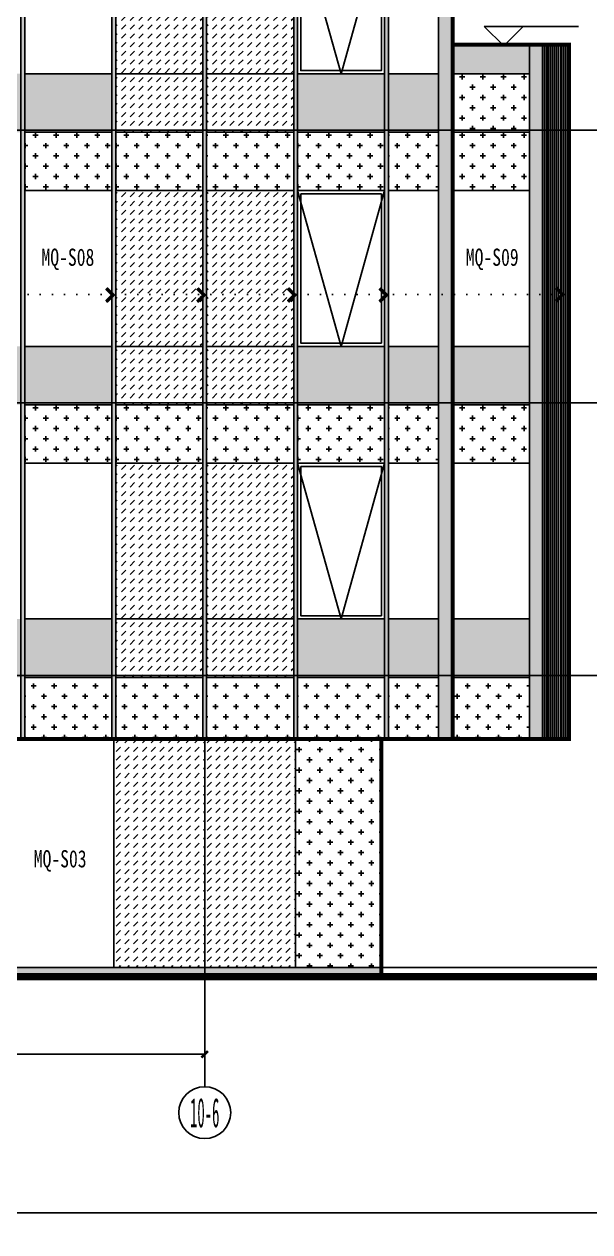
# Model space of a CAD drawing. Extents: x -863035 to 270371, y -8918 to 240488.
# Drawn here: x -342968 to -334259, y 143382 to 161991 of the extents above; entities that cross this region are included whole.
import ezdxf
from ezdxf.enums import TextEntityAlignment as Align

# ---------------------------------------------------------------- set-up
doc = ezdxf.new("R2010")
doc.units = 0
doc.header["$LTSCALE"] = 1000
doc.header["$MEASUREMENT"] = 0
doc.linetypes.add('109-34 轴网$0$L1$0$$AUDIT_BAD_LTYPE1', pattern=[0])
doc.linetypes.add('DOT2', pattern=[0.125, 0, -0.125])
for name, color, linetype in [('01-标注_标高', 200, 'Continuous'), ('01-标注_符号', 200, 'Continuous'), ('01-标注_轴线坐标', 132, 'Continuous'), ('02-TEXT_轴号', 7, 'Continuous'), ('05-填充_156', 156, 'Continuous'), ('05-填充_18', 18, 'Continuous'), ('05-填充_天正', 26, 'Continuous'), ('A-C_窗', 140, 'Continuous'), ('AXIS_TEXT', 7, 'Continuous'), ('D_铝板', 181, 'Continuous'), ('E-立面', 255, 'Continuous'), ('E-立面轮廓', 241, 'Continuous')]:
    doc.layers.add(name, color=color, linetype=linetype)
doc.layers.add('04-不打印_辅助线', color=165, linetype='Continuous', plot=False)
doc.styles.add('_TCH_AXIS', font='STXIHEI.TTF')
doc.styles.add('_TCH_DIM_T3', font='ROS1', dxfattribs={"width": 0.75, "bigfont": 'JD'})
doc.styles.add('_TCH_LABEL', font='', dxfattribs={"width": 0.75})
doc.styles.add('COMPLEX', font='COMPLEX')
doc.styles.add('logo-3', font='', dxfattribs={"width": 0.8})
doc.styles.get('_TCH_LABEL').set_extended_font_data('SimSun')
doc.styles.get('logo-3').set_extended_font_data('SimSun')
doc.dimstyles.new('_TCH_ARCH&&100', dxfattribs={"dimtxt": 350, "dimasz": 100, "dimexe": 250, "dimexo": 300, "dimgap": 100, "dimtad": 1, "dimdec": 0, "dimzin": 0, "dimdsep": 46, "dimtxsty": '_TCH_DIM_T3', "dimblk": 'ARCHTICK', "dimcen": 0.09, "dimclrt": 7, "dimazin": 2, "dimtfac": 1, "dimtdec": 0, "dimtix": 1, "dimtmove": 2, "dimatfit": 3, "dimfxl": 0, "dimtolj": 1, "dimtzin": 0, "dimarcsym": 0})
doc.dimstyles.new('副本 ISO-1', dxfattribs={"dimtxt": 2.5, "dimasz": 1.5, "dimexe": 1.25, "dimexo": 0.625, "dimtad": 1, "dimdec": 0, "dimtxsty": 'logo-3', "dimblk": 'ARCHTICK', "dimcen": 2.5, "dimdle": 1, "dimadec": 0, "dimazin": 0, "dimtfac": 1, "dimtdec": 0, "dimtix": 1, "dimtmove": 0, "dimatfit": 3, "dimldrblk": 'AR', "dimfxl": 0, "dimarcsym": 0})
pattern_1 = [(0, (-472618.61, -72520.96), (158.75, 158.75), [79.375, -238.125]), (90, (-472578.92, -72560.65), (-158.75, 158.75), [79.375, -238.125])]
pattern_2 = [(0, (-472618.61, -68320.96), (158.75, 158.75), [79.375, -238.125]), (90, (-472578.92, -68360.65), (-158.75, 158.75), [79.375, -238.125])]

# ---------------------------------------------------------------- blocks, each defined once
blk = doc.blocks.new('*U23')
at = {"layer": '05-填充_18'}
h = blk.add_hatch(color=256, dxfattribs=at)
h.dxf.hatch_style = 1
h.paths.add_polyline_path([(60, -15050), (0, -15050), (0, 310), (60, 310)])
blk.add_lwpolyline([(60, -15050), (0, -15050), (0, 310), (60, 310)], close=True)
blk = doc.blocks.new('A$C2DDF4F07')
at = {"layer": 'A-C_窗'}
for points in [[(0, 2400), (1340, 2400), (1340, 0), (0, 0)], [(50, 2350), (1290, 2350), (1290, 50), (50, 50)]]:
    blk.add_lwpolyline(points, close=True, dxfattribs=at)
blk.add_lwpolyline([(0, 2400), (670, 0), (1340, 2400)], dxfattribs=at)
blk = doc.blocks.new('_ArchTick')
at = {"color": 0, "linetype": 'ByBlock', "const_width": 0.4}
blk.add_lwpolyline([(-0.5, -0.5), (0.5, 0.5)], dxfattribs=at)
blk = doc.blocks.new('*X7')
at = {"color": 0}
for p, q in [((-1012.312, 1692.723), (-1012.284, 1692.723)), ((-1012.312, 1692.722), (-1012.312, 1692.723)), ((-1012.311, 1692.724), (-1012.285, 1692.724)), ((-1012.311, 1692.721), (-1012.311, 1692.724)), ((-1012.311, 1692.722), (-1012.283, 1692.722)), ((-1012.31, 1692.725), (-1012.286, 1692.725)), ((-1012.31, 1692.72), (-1012.31, 1692.725)), ((-1012.31, 1692.721), (-1012.282, 1692.721)), ((-1012.309, 1692.726), (-1012.287, 1692.726)), ((-1012.309, 1692.719), (-1012.309, 1692.726)), ((-1012.309, 1692.72), (-1012.281, 1692.72)), ((-1012.308, 1692.727), (-1012.288, 1692.727)), ((-1012.308, 1692.718), (-1012.308, 1692.727)), ((-1012.308, 1692.719), (-1012.28, 1692.719)), ((-1012.307, 1692.728), (-1012.289, 1692.728)), ((-1012.307, 1692.717), (-1012.307, 1692.728)), ((-1012.307, 1692.718), (-1012.279, 1692.718)), ((-1012.306, 1692.729), (-1012.29, 1692.729)), ((-1012.306, 1692.716), (-1012.306, 1692.729)), ((-1012.306, 1692.717), (-1012.278, 1692.717)), ((-1012.305, 1692.73), (-1012.291, 1692.73)), ((-1012.305, 1692.715), (-1012.305, 1692.73)), ((-1012.305, 1692.716), (-1012.277, 1692.716)), ((-1012.304, 1692.731), (-1012.292, 1692.731)), ((-1012.304, 1692.714), (-1012.304, 1692.731)), ((-1012.304, 1692.715), (-1012.276, 1692.715)), ((-1012.303, 1692.732), (-1012.293, 1692.732)), ((-1012.303, 1692.713), (-1012.303, 1692.732)), ((-1012.303, 1692.714), (-1012.275, 1692.714)), ((-1012.302, 1692.733), (-1012.294, 1692.733)), ((-1012.302, 1692.712), (-1012.302, 1692.733)), ((-1012.302, 1692.713), (-1012.274, 1692.713)), ((-1012.301, 1692.734), (-1012.295, 1692.734)), ((-1012.301, 1692.711), (-1012.301, 1692.734)), ((-1012.301, 1692.712), (-1012.273, 1692.712)), ((-1012.3, 1692.735), (-1012.296, 1692.735)), ((-1012.3, 1692.71), (-1012.3, 1692.735)), ((-1012.3, 1692.711), (-1012.272, 1692.711)), ((-1012.299, 1692.736), (-1012.297, 1692.736)), ((-1012.299, 1692.709), (-1012.299, 1692.736)), ((-1012.299, 1692.71), (-1012.271, 1692.71)), ((-1012.298, 1692.708), (-1012.298, 1692.736)), ((-1012.298, 1692.709), (-1012.27, 1692.709)), ((-1012.297, 1692.707), (-1012.297, 1692.735)), ((-1012.297, 1692.708), (-1012.269, 1692.708)), ((-1012.296, 1692.706), (-1012.296, 1692.734)), ((-1012.296, 1692.707), (-1012.268, 1692.707)), ((-1012.295, 1692.705), (-1012.295, 1692.733)), ((-1012.295, 1692.706), (-1012.267, 1692.706)), ((-1012.294, 1692.704), (-1012.294, 1692.732)), ((-1012.294, 1692.705), (-1012.266, 1692.705)), ((-1012.293, 1692.703), (-1012.293, 1692.731)), ((-1012.293, 1692.704), (-1012.265, 1692.704)), ((-1012.292, 1692.702), (-1012.292, 1692.73)), ((-1012.292, 1692.703), (-1012.264, 1692.703)), ((-1012.291, 1692.701), (-1012.291, 1692.729)), ((-1012.291, 1692.702), (-1012.263, 1692.702)), ((-1012.29, 1692.7), (-1012.29, 1692.728)), ((-1012.29, 1692.701), (-1012.262, 1692.701)), ((-1012.289, 1692.699), (-1012.289, 1692.727)), ((-1012.289, 1692.7), (-1012.261, 1692.7)), ((-1012.288, 1692.698), (-1012.288, 1692.726)), ((-1012.287, 1692.697), (-1012.287, 1692.725)), ((-1012.286, 1692.696), (-1012.286, 1692.724)), ((-1012.285, 1692.695), (-1012.285, 1692.723)), ((-1012.284, 1692.694), (-1012.284, 1692.722)), ((-1012.283, 1692.693), (-1012.283, 1692.721)), ((-1012.282, 1692.692), (-1012.282, 1692.72)), ((-1012.281, 1692.691), (-1012.281, 1692.719)), ((-1012.28, 1692.69), (-1012.28, 1692.718)), ((-1012.279, 1692.689), (-1012.279, 1692.717)), ((-1012.278, 1692.688), (-1012.278, 1692.716)), ((-1012.277, 1692.687), (-1012.277, 1692.715)), ((-1012.276, 1692.686), (-1012.276, 1692.714)), ((-1012.275, 1692.685), (-1012.275, 1692.713)), ((-1012.274, 1692.684), (-1012.274, 1692.712)), ((-1012.273, 1692.683), (-1012.273, 1692.711)), ((-1012.272, 1692.682), (-1012.272, 1692.71)), ((-1012.271, 1692.681), (-1012.271, 1692.709)), ((-1012.27, 1692.68), (-1012.27, 1692.708)), ((-1012.269, 1692.679), (-1012.269, 1692.707)), ((-1012.268, 1692.678), (-1012.268, 1692.706)), ((-1012.267, 1692.677), (-1012.267, 1692.705)), ((-1012.266, 1692.676), (-1012.266, 1692.704)), ((-1012.265, 1692.675), (-1012.265, 1692.703)), ((-1012.264, 1692.674), (-1012.264, 1692.702)), ((-1012.263, 1692.673), (-1012.263, 1692.701)), ((-1012.262, 1692.672), (-1012.262, 1692.7)), ((-1012.261, 1692.671), (-1012.261, 1692.699)), ((-1012.312, 1692.618), (-1012.283, 1692.618)), ((-1012.312, 1692.617), (-1012.312, 1692.618)), ((-1012.311, 1692.619), (-1012.282, 1692.619)), ((-1012.311, 1692.616), (-1012.311, 1692.619)), ((-1012.311, 1692.617), (-1012.284, 1692.617)), ((-1012.31, 1692.62), (-1012.281, 1692.62)), ((-1012.31, 1692.615), (-1012.31, 1692.62)), ((-1012.31, 1692.616), (-1012.285, 1692.616)), ((-1012.309, 1692.621), (-1012.28, 1692.621)), ((-1012.309, 1692.614), (-1012.309, 1692.621)), ((-1012.309, 1692.615), (-1012.286, 1692.615)), ((-1012.308, 1692.622), (-1012.279, 1692.622)), ((-1012.308, 1692.613), (-1012.308, 1692.622)), ((-1012.308, 1692.614), (-1012.287, 1692.614)), ((-1012.307, 1692.623), (-1012.278, 1692.623)), ((-1012.307, 1692.612), (-1012.307, 1692.623)), ((-1012.307, 1692.613), (-1012.288, 1692.613)), ((-1012.306, 1692.624), (-1012.277, 1692.624)), ((-1012.306, 1692.611), (-1012.306, 1692.624)), ((-1012.306, 1692.612), (-1012.289, 1692.612)), ((-1012.305, 1692.625), (-1012.276, 1692.625)), ((-1012.305, 1692.61), (-1012.305, 1692.625)), ((-1012.305, 1692.611), (-1012.29, 1692.611)), ((-1012.304, 1692.626), (-1012.275, 1692.626)), ((-1012.304, 1692.609), (-1012.304, 1692.626)), ((-1012.304, 1692.61), (-1012.291, 1692.61)), ((-1012.303, 1692.627), (-1012.274, 1692.627)), ((-1012.303, 1692.608), (-1012.303, 1692.627)), ((-1012.303, 1692.609), (-1012.292, 1692.609)), ((-1012.302, 1692.628), (-1012.273, 1692.628)), ((-1012.302, 1692.607), (-1012.302, 1692.628)), ((-1012.302, 1692.608), (-1012.293, 1692.608)), ((-1012.301, 1692.629), (-1012.272, 1692.629)), ((-1012.301, 1692.606), (-1012.301, 1692.629)), ((-1012.301, 1692.607), (-1012.294, 1692.607)), ((-1012.3, 1692.63), (-1012.271, 1692.63)), ((-1012.3, 1692.605), (-1012.3, 1692.63)), ((-1012.3, 1692.606), (-1012.295, 1692.606)), ((-1012.299, 1692.631), (-1012.27, 1692.631)), ((-1012.299, 1692.604), (-1012.299, 1692.631)), ((-1012.299, 1692.605), (-1012.296, 1692.605)), ((-1012.298, 1692.632), (-1012.269, 1692.632)), ((-1012.298, 1692.603), (-1012.298, 1692.632)), ((-1012.298, 1692.604), (-1012.297, 1692.604)), ((-1012.297, 1692.633), (-1012.268, 1692.633)), ((-1012.297, 1692.604), (-1012.297, 1692.633)), ((-1012.296, 1692.634), (-1012.267, 1692.634)), ((-1012.296, 1692.605), (-1012.296, 1692.634)), ((-1012.295, 1692.635), (-1012.266, 1692.635)), ((-1012.295, 1692.606), (-1012.295, 1692.635)), ((-1012.294, 1692.636), (-1012.265, 1692.636)), ((-1012.294, 1692.607), (-1012.294, 1692.636)), ((-1012.293, 1692.637), (-1012.264, 1692.637)), ((-1012.293, 1692.608), (-1012.293, 1692.637)), ((-1012.292, 1692.638), (-1012.263, 1692.638)), ((-1012.292, 1692.609), (-1012.292, 1692.638)), ((-1012.291, 1692.639), (-1012.262, 1692.639)), ((-1012.291, 1692.61), (-1012.291, 1692.639)), ((-1012.29, 1692.64), (-1012.261, 1692.64)), ((-1012.29, 1692.611), (-1012.29, 1692.64)), ((-1012.289, 1692.641), (-1012.26, 1692.641)), ((-1012.289, 1692.612), (-1012.289, 1692.641)), ((-1012.288, 1692.699), (-1012.26, 1692.699)), ((-1012.288, 1692.642), (-1012.259, 1692.642)), ((-1012.288, 1692.613), (-1012.288, 1692.642)), ((-1012.287, 1692.698), (-1012.259, 1692.698)), ((-1012.287, 1692.643), (-1012.258, 1692.643)), ((-1012.287, 1692.614), (-1012.287, 1692.643)), ((-1012.286, 1692.697), (-1012.258, 1692.697)), ((-1012.286, 1692.644), (-1012.257, 1692.644)), ((-1012.286, 1692.615), (-1012.286, 1692.644)), ((-1012.285, 1692.696), (-1012.257, 1692.696)), ((-1012.285, 1692.645), (-1012.256, 1692.645)), ((-1012.285, 1692.616), (-1012.285, 1692.645)), ((-1012.284, 1692.695), (-1012.256, 1692.695)), ((-1012.284, 1692.646), (-1012.255, 1692.646)), ((-1012.284, 1692.617), (-1012.284, 1692.646)), ((-1012.283, 1692.694), (-1012.255, 1692.694)), ((-1012.283, 1692.647), (-1012.254, 1692.647)), ((-1012.283, 1692.618), (-1012.283, 1692.647)), ((-1012.282, 1692.693), (-1012.254, 1692.693)), ((-1012.282, 1692.648), (-1012.253, 1692.648)), ((-1012.282, 1692.619), (-1012.282, 1692.648)), ((-1012.281, 1692.692), (-1012.253, 1692.692)), ((-1012.281, 1692.649), (-1012.252, 1692.649)), ((-1012.281, 1692.62), (-1012.281, 1692.649)), ((-1012.28, 1692.691), (-1012.252, 1692.691)), ((-1012.28, 1692.65), (-1012.251, 1692.65)), ((-1012.28, 1692.621), (-1012.28, 1692.65)), ((-1012.279, 1692.69), (-1012.251, 1692.69)), ((-1012.279, 1692.651), (-1012.25, 1692.651)), ((-1012.279, 1692.622), (-1012.279, 1692.651)), ((-1012.278, 1692.689), (-1012.25, 1692.689)), ((-1012.278, 1692.652), (-1012.249, 1692.652)), ((-1012.278, 1692.623), (-1012.278, 1692.652)), ((-1012.277, 1692.688), (-1012.249, 1692.688)), ((-1012.277, 1692.653), (-1012.248, 1692.653)), ((-1012.277, 1692.624), (-1012.277, 1692.653)), ((-1012.276, 1692.687), (-1012.248, 1692.687)), ((-1012.276, 1692.654), (-1012.247, 1692.654)), ((-1012.276, 1692.625), (-1012.276, 1692.654)), ((-1012.275, 1692.686), (-1012.247, 1692.686)), ((-1012.275, 1692.655), (-1012.246, 1692.655)), ((-1012.275, 1692.626), (-1012.275, 1692.655)), ((-1012.274, 1692.685), (-1012.246, 1692.685)), ((-1012.274, 1692.656), (-1012.245, 1692.656)), ((-1012.274, 1692.627), (-1012.274, 1692.656)), ((-1012.273, 1692.684), (-1012.245, 1692.684)), ((-1012.273, 1692.657), (-1012.244, 1692.657)), ((-1012.273, 1692.628), (-1012.273, 1692.657)), ((-1012.272, 1692.683), (-1012.244, 1692.683)), ((-1012.272, 1692.658), (-1012.243, 1692.658)), ((-1012.272, 1692.629), (-1012.272, 1692.658)), ((-1012.271, 1692.682), (-1012.243, 1692.682)), ((-1012.271, 1692.659), (-1012.242, 1692.659)), ((-1012.271, 1692.63), (-1012.271, 1692.659)), ((-1012.27, 1692.681), (-1012.242, 1692.681)), ((-1012.27, 1692.66), (-1012.241, 1692.66)), ((-1012.27, 1692.631), (-1012.27, 1692.66)), ((-1012.269, 1692.68), (-1012.241, 1692.68)), ((-1012.269, 1692.661), (-1012.24, 1692.661)), ((-1012.269, 1692.632), (-1012.269, 1692.661)), ((-1012.268, 1692.679), (-1012.24, 1692.679)), ((-1012.268, 1692.662), (-1012.239, 1692.662)), ((-1012.268, 1692.633), (-1012.268, 1692.662)), ((-1012.267, 1692.678), (-1012.239, 1692.678)), ((-1012.267, 1692.663), (-1012.238, 1692.663)), ((-1012.267, 1692.634), (-1012.267, 1692.663)), ((-1012.266, 1692.677), (-1012.238, 1692.677)), ((-1012.266, 1692.664), (-1012.237, 1692.664)), ((-1012.266, 1692.635), (-1012.266, 1692.664)), ((-1012.265, 1692.676), (-1012.237, 1692.676)), ((-1012.265, 1692.665), (-1012.236, 1692.665)), ((-1012.265, 1692.636), (-1012.265, 1692.665)), ((-1012.264, 1692.675), (-1012.236, 1692.675)), ((-1012.264, 1692.666), (-1012.235, 1692.666)), ((-1012.264, 1692.637), (-1012.264, 1692.666)), ((-1012.263, 1692.674), (-1012.235, 1692.674)), ((-1012.263, 1692.667), (-1012.234, 1692.667)), ((-1012.263, 1692.638), (-1012.263, 1692.667)), ((-1012.262, 1692.673), (-1012.234, 1692.673)), ((-1012.262, 1692.668), (-1012.233, 1692.668)), ((-1012.262, 1692.639), (-1012.262, 1692.668)), ((-1012.261, 1692.672), (-1012.233, 1692.672)), ((-1012.261, 1692.669), (-1012.232, 1692.669)), ((-1012.261, 1692.64), (-1012.261, 1692.669)), ((-1012.26, 1692.67), (-1012.26, 1692.698)), ((-1012.26, 1692.671), (-1012.232, 1692.671)), ((-1012.26, 1692.67), (-1012.231, 1692.67)), ((-1012.26, 1692.641), (-1012.26, 1692.67)), ((-1012.259, 1692.642), (-1012.259, 1692.697)), ((-1012.258, 1692.643), (-1012.258, 1692.696)), ((-1012.257, 1692.644), (-1012.257, 1692.695)), ((-1012.256, 1692.645), (-1012.256, 1692.694)), ((-1012.255, 1692.646), (-1012.255, 1692.693)), ((-1012.254, 1692.647), (-1012.254, 1692.692)), ((-1012.253, 1692.648), (-1012.253, 1692.691)), ((-1012.252, 1692.649), (-1012.252, 1692.69)), ((-1012.251, 1692.65), (-1012.251, 1692.689)), ((-1012.25, 1692.651), (-1012.25, 1692.688)), ((-1012.249, 1692.652), (-1012.249, 1692.687)), ((-1012.248, 1692.653), (-1012.248, 1692.686)), ((-1012.247, 1692.654), (-1012.247, 1692.685)), ((-1012.246, 1692.655), (-1012.246, 1692.684)), ((-1012.245, 1692.656), (-1012.245, 1692.683)), ((-1012.244, 1692.657), (-1012.244, 1692.682)), ((-1012.243, 1692.658), (-1012.243, 1692.681)), ((-1012.242, 1692.659), (-1012.242, 1692.68)), ((-1012.241, 1692.66), (-1012.241, 1692.679)), ((-1012.24, 1692.661), (-1012.24, 1692.678)), ((-1012.239, 1692.662), (-1012.239, 1692.677)), ((-1012.238, 1692.663), (-1012.238, 1692.676)), ((-1012.237, 1692.664), (-1012.237, 1692.675)), ((-1012.236, 1692.665), (-1012.236, 1692.674)), ((-1012.235, 1692.666), (-1012.235, 1692.673)), ((-1012.234, 1692.667), (-1012.234, 1692.672)), ((-1012.233, 1692.668), (-1012.233, 1692.671)), ((-1012.232, 1692.669), (-1012.232, 1692.67))]:
    blk.add_line(p, q, dxfattribs=at)
blk = doc.blocks.new('A-ARROW')
blk.add_lwpolyline([(0.081, 0.052), (0.067, 0.067), (0, 0), (0.067, -0.067), (0.081, -0.052), (0.028, 0)], close=True)
at = {"rotation": 180}
blk.add_blockref('*X7', (-1012.231, 1692.67), dxfattribs=at)
blk = doc.blocks.new('AR')
at = {"xscale": -21.59999999986031, "yscale": 21.59999999999127, "zscale": 21.6, "rotation": 359.9999997162888}
blk.add_blockref('A-ARROW', (0, 0), dxfattribs=at)
blk = doc.blocks.new('*D174')
at = {"layer": '01-标注_轴线坐标', "color": 0, "lineweight": -2, "transparency": 16777216}
for p, q in [((-348588, 148318), (-348588, 145868)), ((-340188, 148318), (-340188, 145868)), ((-348588, 146118), (-340188, 146118))]:
    blk.add_line(p, q, dxfattribs=at)
at = {"layer": 'Defpoints', "color": 0, "transparency": 16777216}
for p in [(-348588, 148618), (-340188, 148618), (-340188, 146118)]:
    blk.add_point(p, dxfattribs=at)
at = {"layer": '01-标注_轴线坐标', "color": 0, "lineweight": -2, "transparency": 16777216, "xscale": 100, "yscale": 100, "zscale": 100, "rotation": 180}
blk.add_blockref('_ArchTick', (-348588, 146118), dxfattribs=at)
at = {"layer": '01-标注_轴线坐标', "color": 0, "lineweight": -2, "transparency": 16777216, "xscale": 100, "yscale": 100, "zscale": 100}
blk.add_blockref('_ArchTick', (-340188, 146118), dxfattribs=at)
at = {"layer": '01-标注_轴线坐标', "color": 7, "transparency": 16777216, "insert": (-344388, 146393), "char_height": 350, "attachment_point": 5, "style": '_TCH_DIM_T3'}
blk.add_mtext('\\A1;8400', dxfattribs=at)
blk = doc.blocks.new('_AXISO')
blk.add_circle((0, 0), 0.5)
at = {"layer": 'AXIS_TEXT', "style": 'COMPLEX', "width": 1.041667}
blk.add_attdef('A', text='', height=0.56, dxfattribs=at).set_placement((-0.25, -0.28), (0.25, -0.28), align=Align.FIT)
blk = doc.blocks.new('jyhdrtjy')
at = {"layer": '05-填充_156'}
h = blk.add_hatch(dxfattribs=at)
h.set_pattern_fill('DASH', color=256, scale=100, angle=45)
h.set_pattern_definition([(45, (-474018.61, -64120.96), (1e-14, 134.703842), [95.25, -95.25])])
h.paths.add_polyline_path([(56297.8, -7548.3), (54957.8, -7548.3), (54957.8, -10848.3), (56297.8, -10848.3)])
h = blk.add_hatch(dxfattribs=at)
h.set_pattern_fill('DASH', color=256, scale=100, angle=45)
h.set_pattern_definition([(45, (-472618.61, -64120.96), (1e-14, 134.703842), [95.25, -95.25])])
h.paths.add_polyline_path([(57697.8, -7548.3), (56357.8, -7548.3), (56357.8, -10848.3), (57697.8, -10848.3)])
h = blk.add_hatch(dxfattribs=at)
h.set_pattern_fill('CROSS', color=136, scale=100)
h.set_pattern_definition([(0, (-470248.61, -67420.96), (158.75, 158.75), [79.375, -238.125]), (90, (-470208.92, -67460.65), (-158.75, 158.75), [79.375, -238.125])])
h.paths.add_polyline_path([(61327.8, -9948.3), (60127.8, -9948.3), (60127.8, -10848.3), (61327.8, -10848.3)])
h = blk.add_hatch(dxfattribs=at)
h.set_pattern_fill('CROSS', color=136, scale=100)
h.set_pattern_definition([(0, (-476818.61, -68320.96), (158.75, 158.75), [79.375, -238.125]), (90, (-476778.92, -68360.65), (-158.75, 158.75), [79.375, -238.125])])
h.paths.add_polyline_path([(54897.8, -10848.3), (53557.8, -10848.3), (53557.8, -11748.3), (54897.8, -11748.3)])
h = blk.add_hatch(dxfattribs=at)
h.set_pattern_fill('CROSS', color=136, scale=100)
h.set_pattern_definition([(0, (-475418.61, -68320.96), (158.75, 158.75), [79.375, -238.125]), (90, (-475378.92, -68360.65), (-158.75, 158.75), [79.375, -238.125])])
h.paths.add_polyline_path([(56297.8, -10848.3), (54957.8, -10848.3), (54957.8, -11748.3), (56297.8, -11748.3)])
h = blk.add_hatch(dxfattribs=at)
h.set_pattern_fill('CROSS', color=136, scale=100)
h.set_pattern_definition(pattern_2)
h.paths.add_polyline_path([(57697.8, -10848.3), (56357.8, -10848.3), (56357.8, -11748.3), (57697.8, -11748.3)])
h = blk.add_hatch(dxfattribs=at)
h.set_pattern_fill('CROSS', color=136, scale=100)
h.set_pattern_definition(pattern_2)
h.paths.add_polyline_path([(59097.8, -10848.3), (57757.8, -10848.3), (57757.8, -11748.3), (59097.8, -11748.3)])
h = blk.add_hatch(dxfattribs=at)
h.set_pattern_fill('CROSS', color=136, scale=100)
h.set_pattern_definition([(0, (-469818.61, -68320.96), (158.75, 158.75), [79.375, -238.125]), (90, (-469778.92, -68360.65), (-158.75, 158.75), [79.375, -238.125])])
h.paths.add_polyline_path([(59927.8, -10848.3), (59157.8, -10848.3), (59157.8, -11748.3), (59927.8, -11748.3)])
h = blk.add_hatch(dxfattribs=at)
h.set_pattern_fill('CROSS', color=136, scale=100)
h.set_pattern_definition([(0, (-470248.61, -68320.96), (158.75, 158.75), [79.375, -238.125]), (90, (-470208.92, -68360.65), (-158.75, 158.75), [79.375, -238.125])])
h.paths.add_polyline_path([(61327.8, -10848.3), (60127.8, -10848.3), (60127.8, -11748.3), (61327.8, -11748.3)])
h = blk.add_hatch(dxfattribs=at)
h.set_pattern_fill('DASH', color=256, scale=100, angle=45)
h.set_pattern_definition([(45, (-474018.61, -68320.96), (1e-14, 134.703842), [95.25, -95.25])])
h.paths.add_polyline_path([(56297.8, -11748.3), (54957.8, -11748.3), (54957.8, -15048.3), (56297.8, -15048.3)])
h = blk.add_hatch(dxfattribs=at)
h.set_pattern_fill('DASH', color=256, scale=100, angle=45)
h.set_pattern_definition([(45, (-472618.61, -68320.96), (1e-14, 134.703842), [95.25, -95.25])])
h.paths.add_polyline_path([(57697.8, -11748.3), (56357.8, -11748.3), (56357.8, -15048.3), (57697.8, -15048.3)])
h = blk.add_hatch(dxfattribs=at)
h.set_pattern_fill('CROSS', color=136, scale=100)
h.set_pattern_definition([(0, (-476818.61, -72520.96), (158.75, 158.75), [79.375, -238.125]), (90, (-476778.92, -72560.65), (-158.75, 158.75), [79.375, -238.125])])
h.paths.add_polyline_path([(54897.8, -15048.3), (53557.8, -15048.3), (53557.8, -15948.3), (54897.8, -15948.3)])
h = blk.add_hatch(dxfattribs=at)
h.set_pattern_fill('CROSS', color=136, scale=100)
h.set_pattern_definition([(0, (-475418.61, -72520.96), (158.75, 158.75), [79.375, -238.125]), (90, (-475378.92, -72560.65), (-158.75, 158.75), [79.375, -238.125])])
h.paths.add_polyline_path([(56297.8, -15048.3), (54957.8, -15048.3), (54957.8, -15948.3), (56297.8, -15948.3)])
h = blk.add_hatch(dxfattribs=at)
h.set_pattern_fill('CROSS', color=136, scale=100)
h.set_pattern_definition(pattern_1)
h.paths.add_polyline_path([(57697.8, -15048.3), (56357.8, -15048.3), (56357.8, -15948.3), (57697.8, -15948.3)])
h = blk.add_hatch(dxfattribs=at)
h.set_pattern_fill('CROSS', color=136, scale=100)
h.set_pattern_definition(pattern_1)
h.paths.add_polyline_path([(59097.8, -15048.3), (57757.8, -15048.3), (57757.8, -15948.3), (59097.8, -15948.3)])
h = blk.add_hatch(dxfattribs=at)
h.set_pattern_fill('CROSS', color=136, scale=100)
h.set_pattern_definition([(0, (-469818.61, -72520.96), (158.75, 158.75), [79.375, -238.125]), (90, (-469778.92, -72560.65), (-158.75, 158.75), [79.375, -238.125])])
h.paths.add_polyline_path([(59927.8, -15048.3), (59157.8, -15048.3), (59157.8, -15948.3), (59927.8, -15948.3)])
h = blk.add_hatch(dxfattribs=at)
h.set_pattern_fill('CROSS', color=136, scale=100)
h.set_pattern_definition([(0, (-470248.61, -72520.96), (158.75, 158.75), [79.375, -238.125]), (90, (-470208.92, -72560.65), (-158.75, 158.75), [79.375, -238.125])])
h.paths.add_polyline_path([(61327.8, -15048.3), (60127.8, -15048.3), (60127.8, -15948.3), (61327.8, -15948.3)])
h = blk.add_hatch(dxfattribs=at)
h.set_pattern_fill('DASH', color=256, scale=100, angle=45)
h.set_pattern_definition([(45, (-474018.61, -72520.96), (1e-14, 134.703842), [95.25, -95.25])])
h.paths.add_polyline_path([(56297.8, -15948.3), (54957.8, -15948.3), (54957.8, -19248.3), (56297.8, -19248.3)])
h = blk.add_hatch(dxfattribs=at)
h.set_pattern_fill('DASH', color=256, scale=100, angle=45)
h.set_pattern_definition([(45, (-472618.61, -72520.96), (1e-14, 134.703842), [95.25, -95.25])])
h.paths.add_polyline_path([(57697.8, -15948.3), (56357.8, -15948.3), (56357.8, -19248.3), (57697.8, -19248.3)])
h = blk.add_hatch(dxfattribs=at)
h.set_pattern_fill('CROSS', color=136, scale=100)
h.set_pattern_definition([(0, (-475418.61, -72520.96), (158.75, 158.75), [79.375, -238.125]), (90, (-475378.92, -72560.65), (-158.75, 158.75), [79.375, -238.125])])
h.paths.add_polyline_path([(54897.8, -19248.3), (53557.8, -19248.3), (53557.8, -20178.3), (54897.8, -20178.3)])
h = blk.add_hatch(dxfattribs=at)
h.set_pattern_fill('CROSS', color=136, scale=100)
h.set_pattern_definition([(0, (-474018.61, -72520.96), (158.75, 158.75), [79.375, -238.125]), (90, (-473978.92, -72560.65), (-158.75, 158.75), [79.375, -238.125])])
h.paths.add_polyline_path([(56297.8, -19248.3), (54957.8, -19248.3), (54957.8, -20178.3), (56297.8, -20178.3)])
h = blk.add_hatch(dxfattribs=at)
h.set_pattern_fill('CROSS', color=136, scale=100)
h.set_pattern_definition([(0, (-472618.61, -72520.96), (158.75, 158.75), [79.375, -238.125]), (90, (-472578.92, -72560.65), (-158.75, 158.75), [79.375, -238.125])])
h.paths.add_polyline_path([(57697.8, -19248.3), (56357.8, -19248.3), (56357.8, -20178.3), (57697.8, -20178.3)])
h = blk.add_hatch(dxfattribs=at)
h.set_pattern_fill('CROSS', color=136, scale=100)
h.set_pattern_definition([(0, (-471218.61, -72520.96), (158.75, 158.75), [79.375, -238.125]), (90, (-471178.92, -72560.65), (-158.75, 158.75), [79.375, -238.125])])
h.paths.add_polyline_path([(59097.8, -19248.3), (57757.8, -19248.3), (57757.8, -20178.3), (59097.8, -20178.3)])
h = blk.add_hatch(dxfattribs=at)
h.set_pattern_fill('CROSS', color=136, scale=100)
h.set_pattern_definition([(0, (-469818.61, -72520.96), (158.75, 158.75), [79.375, -238.125]), (90, (-469778.92, -72560.65), (-158.75, 158.75), [79.375, -238.125])])
h.paths.add_polyline_path([(59927.8, -19248.3), (59157.8, -19248.3), (59157.8, -20178.3), (59927.8, -20178.3)])
h = blk.add_hatch(dxfattribs=at)
h.set_pattern_fill('CROSS', color=136, scale=100)
h.set_pattern_definition([(0, (-468418.61, -72520.96), (158.75, 158.75), [79.375, -238.125]), (90, (-468378.92, -72560.65), (-158.75, 158.75), [79.375, -238.125])])
h.paths.add_polyline_path([(61327.8, -19248.3), (60127.8, -19248.3), (60127.8, -20178.3), (61327.8, -20178.3)])
at = {"layer": '05-填充_18'}
h = blk.add_hatch(color=256, dxfattribs=at)
h.dxf.hatch_style = 1
h.paths.add_polyline_path([(60127.8, -4818.3), (59927.8, -4818.3), (59927.8, -20178.3), (60127.8, -20178.3)])
h = blk.add_hatch(color=256, dxfattribs=at)
h.dxf.hatch_style = 1
h.paths.add_polyline_path([(61327.8, -9518.3), (60127.8, -9518.3), (60127.8, -9948.3), (61327.8, -9948.3)])
h = blk.add_hatch(color=256, dxfattribs=at)
h.dxf.hatch_style = 1
h.paths.add_polyline_path([(61917.8, -9518.3), (61327.8, -9518.3), (61327.8, -20178.3), (61917.8, -20178.3)])
at = {"layer": '05-填充_天正'}
h = blk.add_hatch(dxfattribs=at)
h.set_pattern_fill('AR-CONC', color=256, scale=200)
h.set_pattern_definition([(50, (396515.96, -166974.53), (364.36934, -31.87817), [38.1, -419.1]), (355, (396515.96, -166974.53), (-70.48565, 382.1133), [30.48, -335.28]), (100.451, (396546.32, -166977.2), (293.885, 350.23338), [32.38, -356.18]), (46.1842, (396515.96, -166872.93), (542.1581, -84.08466), [57.15, -628.65]), (96.6356, (396561.14, -166879.94), (474.8085, 494.8511), [48.57, -534.27]), (351.184, (396515.96, -166872.93), (474.8092, 494.8502), [45.72, -502.92]), (21, (396566.76, -166898.33), (303.22976, -204.53104), [38.1, -419.1]), (326, (396566.76, -166898.33), (123.60406, 368.37593), [30.48, -335.28]), (71.4514, (396592.03, -166915.38), (426.83298, 163.84572), [32.38, -356.18]), (37.5, (396515.96, -166974.53), (6.177207, 169.110078), [0, -331.216, 0, -340.36, 0, -336.55]), (7.5, (396515.96, -166974.53), (133.639325, 200.36115), [0, -194.056, 0, -323.596, 0, -128.27]), (327.5, (396402.68, -166974.53), (271.18119, -11.45749), [0, -127, 0, -396.24, 0, -525.78]), (317.5, (396351.88, -166974.53), (296.25836, 50.85298), [0, -165.1, 0, -263.144, 0, -373.38])])
h.paths.add_polyline_path([(59157.8, -10848.3), (59927.8, -10848.3), (59927.8, -9948.3), (59157.8, -9948.3)])
h.paths.add_polyline_path([(57757.8, -10848.3), (59097.8, -10848.3), (59097.8, -9948.3), (57757.8, -9948.3)])
h.paths.add_polyline_path([(53557.8, -9948.3), (54897.8, -9948.3), (54897.8, -10848.3), (53557.8, -10848.3)])
h.paths.add_polyline_path([(52157.8, -10848.3), (53497.8, -10848.3), (53497.8, -9948.3), (52157.8, -9948.3)])
h.paths.add_polyline_path([(50757.8, -9948.3), (52097.8, -9948.3), (52097.8, -10848.3), (50757.8, -10848.3)])
h.paths.add_polyline_path([(49357.8, -10848.3), (50697.8, -10848.3), (50697.8, -9948.3), (49357.8, -9948.3)])
h.paths.add_polyline_path([(47957.8, -10848.3), (48727.8, -10848.3), (48727.8, -9948.3), (47957.8, -9948.3)])
h.paths.add_polyline_path([(46557.8, -9948.3), (47897.8, -9948.3), (47897.8, -10848.3), (46557.8, -10848.3)])
h.paths.add_polyline_path([(45157.8, -10848.3), (46497.8, -10848.3), (46497.8, -9948.3), (45157.8, -9948.3)])
h.paths.add_polyline_path([(43757.8, -10848.3), (45097.8, -10848.3), (45097.8, -9948.3), (43757.8, -9948.3)])
h.paths.add_polyline_path([(42357.8, -9948.3), (43127.8, -9948.3), (43127.8, -10848.3), (42357.8, -10848.3)])
h.paths.add_polyline_path([(40957.8, -10848.3), (42297.8, -10848.3), (42297.8, -9948.3), (40957.8, -9948.3)])
h.paths.add_polyline_path([(36757.8, -10848.3), (38097.8, -10848.3), (38097.8, -9948.3), (36757.8, -9948.3)])
h.paths.add_polyline_path([(35357.8, -9948.3), (36697.8, -9948.3), (36697.8, -10848.3), (35357.8, -10848.3)])
h.paths.add_polyline_path([(33957.8, -10848.3), (35297.8, -10848.3), (35297.8, -9948.3), (33957.8, -9948.3)])
h.paths.add_polyline_path([(32557.8, -9948.3), (33897.8, -9948.3), (33897.8, -10848.3), (32557.8, -10848.3)])
h.paths.add_polyline_path([(32127.8, -10848.3), (32497.8, -10848.3), (32497.8, -9948.3), (32127.8, -9948.3)])
h.paths.add_polyline_path([(31157.8, -10848.3), (31927.8, -10848.3), (31927.8, -9948.3), (31157.8, -9948.3)])
h.paths.add_polyline_path([(28357.8, -9948.3), (29697.8, -9948.3), (29697.8, -10848.3), (28357.8, -10848.3)])
h.paths.add_polyline_path([(26957.8, -10848.3), (28297.8, -10848.3), (28297.8, -9948.3), (26957.8, -9948.3)])
h.paths.add_polyline_path([(25557.8, -9948.3), (26897.8, -9948.3), (26897.8, -10848.3), (25557.8, -10848.3)])
h.paths.add_polyline_path([(24157.8, -10848.3), (25497.8, -10848.3), (25497.8, -9948.3), (24157.8, -9948.3)])
h.paths.add_polyline_path([(19957.8, -9948.3), (21297.8, -9948.3), (21297.8, -10848.3), (19957.8, -10848.3)])
h.paths.add_polyline_path([(18557.8, -10848.3), (19897.8, -10848.3), (19897.8, -9948.3), (18557.8, -9948.3)])
h.paths.add_polyline_path([(17157.8, -10848.3), (18497.8, -10848.3), (18497.8, -9948.3), (17157.8, -9948.3)])
h.paths.add_polyline_path([(15757.8, -10848.3), (17097.8, -10848.3), (17097.8, -9948.3), (15757.8, -9948.3)])
h.paths.add_polyline_path([(13527.8, -10848.3), (14297.8, -10848.3), (14297.8, -9948.3), (13527.8, -9948.3)])
h = blk.add_hatch(dxfattribs=at)
h.set_pattern_fill('AR-CONC', color=256, scale=200)
h.set_pattern_definition([(50, (396515.96, -171174.53), (364.36934, -31.87817), [38.1, -419.1]), (355, (396515.96, -171174.53), (-70.48565, 382.1133), [30.48, -335.28]), (100.451, (396546.32, -171177.2), (293.885, 350.23338), [32.38, -356.18]), (46.1842, (396515.96, -171072.93), (542.1581, -84.08466), [57.15, -628.65]), (96.6356, (396561.14, -171079.94), (474.8085, 494.8511), [48.57, -534.27]), (351.184, (396515.96, -171072.93), (474.8092, 494.8502), [45.72, -502.92]), (21, (396566.76, -171098.33), (303.22976, -204.53104), [38.1, -419.1]), (326, (396566.76, -171098.33), (123.60406, 368.37593), [30.48, -335.28]), (71.4514, (396592.03, -171115.38), (426.83298, 163.84572), [32.38, -356.18]), (37.5, (396515.96, -171174.53), (6.177207, 169.110078), [0, -331.216, 0, -340.36, 0, -336.55]), (7.5, (396515.96, -171174.53), (133.639325, 200.36115), [0, -194.056, 0, -323.596, 0, -128.27]), (327.5, (396402.68, -171174.53), (271.18119, -11.45749), [0, -127, 0, -396.24, 0, -525.78]), (317.5, (396351.88, -171174.53), (296.25836, 50.85298), [0, -165.1, 0, -263.144, 0, -373.38])])
h.paths.add_polyline_path([(60127.8, -14148.3), (61327.8, -14148.3), (61327.8, -15048.3), (60127.8, -15048.3)])
h.paths.add_polyline_path([(59157.8, -15048.3), (59927.8, -15048.3), (59927.8, -14148.3), (59157.8, -14148.3)])
h.paths.add_polyline_path([(57757.8, -15048.3), (59097.8, -15048.3), (59097.8, -14148.3), (57757.8, -14148.3)])
h.paths.add_polyline_path([(53557.8, -14148.3), (54897.8, -14148.3), (54897.8, -15048.3), (53557.8, -15048.3)])
h.paths.add_polyline_path([(52157.8, -15048.3), (53497.8, -15048.3), (53497.8, -14148.3), (52157.8, -14148.3)])
h.paths.add_polyline_path([(50757.8, -14148.3), (52097.8, -14148.3), (52097.8, -15048.3), (50757.8, -15048.3)])
h.paths.add_polyline_path([(49357.8, -15048.3), (50697.8, -15048.3), (50697.8, -14148.3), (49357.8, -14148.3)])
h.paths.add_polyline_path([(47957.8, -15048.3), (48727.8, -15048.3), (48727.8, -14148.3), (47957.8, -14148.3)])
h.paths.add_polyline_path([(46557.8, -14148.3), (47897.8, -14148.3), (47897.8, -15048.3), (46557.8, -15048.3)])
h.paths.add_polyline_path([(45157.8, -15048.3), (46497.8, -15048.3), (46497.8, -14148.3), (45157.8, -14148.3)])
h.paths.add_polyline_path([(43757.8, -15048.3), (45097.8, -15048.3), (45097.8, -14148.3), (43757.8, -14148.3)])
h.paths.add_polyline_path([(42357.8, -14148.3), (43127.8, -14148.3), (43127.8, -15048.3), (42357.8, -15048.3)])
h.paths.add_polyline_path([(40957.8, -15048.3), (42297.8, -15048.3), (42297.8, -14148.3), (40957.8, -14148.3)])
h.paths.add_polyline_path([(36757.8, -15048.3), (38097.8, -15048.3), (38097.8, -14148.3), (36757.8, -14148.3)])
h.paths.add_polyline_path([(35357.8, -14148.3), (36697.8, -14148.3), (36697.8, -15048.3), (35357.8, -15048.3)])
h.paths.add_polyline_path([(33957.8, -15048.3), (35297.8, -15048.3), (35297.8, -14148.3), (33957.8, -14148.3)])
h.paths.add_polyline_path([(32557.8, -14148.3), (33897.8, -14148.3), (33897.8, -15048.3), (32557.8, -15048.3)])
h.paths.add_polyline_path([(32127.8, -15048.3), (32497.8, -15048.3), (32497.8, -14148.3), (32127.8, -14148.3)])
h.paths.add_polyline_path([(31157.8, -15048.3), (31927.8, -15048.3), (31927.8, -14148.3), (31157.8, -14148.3)])
h.paths.add_polyline_path([(28357.8, -14148.3), (29697.8, -14148.3), (29697.8, -15048.3), (28357.8, -15048.3)])
h.paths.add_polyline_path([(26957.8, -15048.3), (28297.8, -15048.3), (28297.8, -14148.3), (26957.8, -14148.3)])
h.paths.add_polyline_path([(25557.8, -14148.3), (26897.8, -14148.3), (26897.8, -15048.3), (25557.8, -15048.3)])
h.paths.add_polyline_path([(24157.8, -15048.3), (25497.8, -15048.3), (25497.8, -14148.3), (24157.8, -14148.3)])
h.paths.add_polyline_path([(19957.8, -14148.3), (21297.8, -14148.3), (21297.8, -15048.3), (19957.8, -15048.3)])
h.paths.add_polyline_path([(18557.8, -15048.3), (19897.8, -15048.3), (19897.8, -14148.3), (18557.8, -14148.3)])
h.paths.add_polyline_path([(17157.8, -15048.3), (18497.8, -15048.3), (18497.8, -14148.3), (17157.8, -14148.3)])
h.paths.add_polyline_path([(15757.8, -15048.3), (17097.8, -15048.3), (17097.8, -14148.3), (15757.8, -14148.3)])
h.paths.add_polyline_path([(13527.8, -15048.3), (14297.8, -15048.3), (14297.8, -14148.3), (13527.8, -14148.3)])
h.paths.add_polyline_path([(12957.8, -14148.3), (13327.8, -14148.3), (13327.8, -15048.3), (12957.8, -15048.3)])
h.paths.add_polyline_path([(11557.8, -15048.3), (12897.8, -15048.3), (12897.8, -14148.3), (11557.8, -14148.3)])
h.paths.add_polyline_path([(10727.8, -15048.3), (11497.8, -15048.3), (11497.8, -14148.3), (10727.8, -14148.3)])
h = blk.add_hatch(dxfattribs=at)
h.set_pattern_fill('AR-CONC', color=256, scale=200)
h.set_pattern_definition([(50, (396515.96, -175374.53), (364.36934, -31.87817), [38.1, -419.1]), (355, (396515.96, -175374.53), (-70.48565, 382.1133), [30.48, -335.28]), (100.451, (396546.32, -175377.2), (293.885, 350.23338), [32.38, -356.18]), (46.1842, (396515.96, -175272.93), (542.1581, -84.08466), [57.15, -628.65]), (96.6356, (396561.14, -175279.94), (474.8085, 494.8511), [48.57, -534.27]), (351.184, (396515.96, -175272.93), (474.8092, 494.8502), [45.72, -502.92]), (21, (396566.76, -175298.33), (303.22976, -204.53104), [38.1, -419.1]), (326, (396566.76, -175298.33), (123.60406, 368.37593), [30.48, -335.28]), (71.4514, (396592.03, -175315.38), (426.83298, 163.84572), [32.38, -356.18]), (37.5, (396515.96, -175374.53), (6.177207, 169.110078), [0, -331.216, 0, -340.36, 0, -336.55]), (7.5, (396515.96, -175374.53), (133.639325, 200.36115), [0, -194.056, 0, -323.596, 0, -128.27]), (327.5, (396402.68, -175374.53), (271.18119, -11.45749), [0, -127, 0, -396.24, 0, -525.78]), (317.5, (396351.88, -175374.53), (296.25836, 50.85298), [0, -165.1, 0, -263.144, 0, -373.38])])
h.paths.add_polyline_path([(60127.8, -18348.3), (61327.8, -18348.3), (61327.8, -19248.3), (60127.8, -19248.3)])
h.paths.add_polyline_path([(59157.8, -19248.3), (59927.8, -19248.3), (59927.8, -18348.3), (59157.8, -18348.3)])
h.paths.add_polyline_path([(57757.8, -19248.3), (59097.8, -19248.3), (59097.8, -18348.3), (57757.8, -18348.3)])
h.paths.add_polyline_path([(53557.8, -18348.3), (54897.8, -18348.3), (54897.8, -19248.3), (53557.8, -19248.3)])
h.paths.add_polyline_path([(52157.8, -19248.3), (53497.8, -19248.3), (53497.8, -18348.3), (52157.8, -18348.3)])
h.paths.add_polyline_path([(50757.8, -18348.3), (52097.8, -18348.3), (52097.8, -19248.3), (50757.8, -19248.3)])
h.paths.add_polyline_path([(49357.8, -19248.3), (50697.8, -19248.3), (50697.8, -18348.3), (49357.8, -18348.3)])
h.paths.add_polyline_path([(47957.8, -19248.3), (48727.8, -19248.3), (48727.8, -18348.3), (47957.8, -18348.3)])
h.paths.add_polyline_path([(46557.8, -18348.3), (47897.8, -18348.3), (47897.8, -19248.3), (46557.8, -19248.3)])
h.paths.add_polyline_path([(45157.8, -19248.3), (46497.8, -19248.3), (46497.8, -18348.3), (45157.8, -18348.3)])
h.paths.add_polyline_path([(43757.8, -19248.3), (45097.8, -19248.3), (45097.8, -18348.3), (43757.8, -18348.3)])
h.paths.add_polyline_path([(42357.8, -18348.3), (43127.8, -18348.3), (43127.8, -19248.3), (42357.8, -19248.3)])
h.paths.add_polyline_path([(40957.8, -19248.3), (42297.8, -19248.3), (42297.8, -18348.3), (40957.8, -18348.3)])
h.paths.add_polyline_path([(36757.8, -19248.3), (38097.8, -19248.3), (38097.8, -18348.3), (36757.8, -18348.3)])
h.paths.add_polyline_path([(35357.8, -18348.3), (36697.8, -18348.3), (36697.8, -19248.3), (35357.8, -19248.3)])
h.paths.add_polyline_path([(33957.8, -19248.3), (35297.8, -19248.3), (35297.8, -18348.3), (33957.8, -18348.3)])
h.paths.add_polyline_path([(32557.8, -18348.3), (33897.8, -18348.3), (33897.8, -19248.3), (32557.8, -19248.3)])
h.paths.add_polyline_path([(32127.8, -19248.3), (32497.8, -19248.3), (32497.8, -18348.3), (32127.8, -18348.3)])
h.paths.add_polyline_path([(31157.8, -19248.3), (31927.8, -19248.3), (31927.8, -18348.3), (31157.8, -18348.3)])
h.paths.add_polyline_path([(28357.8, -18348.3), (29697.8, -18348.3), (29697.8, -19248.3), (28357.8, -19248.3)])
h.paths.add_polyline_path([(26957.8, -19248.3), (28297.8, -19248.3), (28297.8, -18348.3), (26957.8, -18348.3)])
h.paths.add_polyline_path([(25557.8, -18348.3), (26897.8, -18348.3), (26897.8, -19248.3), (25557.8, -19248.3)])
h.paths.add_polyline_path([(24157.8, -19248.3), (25497.8, -19248.3), (25497.8, -18348.3), (24157.8, -18348.3)])
h.paths.add_polyline_path([(19957.8, -18348.3), (21297.8, -18348.3), (21297.8, -19248.3), (19957.8, -19248.3)])
h.paths.add_polyline_path([(18557.8, -19248.3), (19897.8, -19248.3), (19897.8, -18348.3), (18557.8, -18348.3)])
h.paths.add_polyline_path([(17157.8, -19248.3), (18497.8, -19248.3), (18497.8, -18348.3), (17157.8, -18348.3)])
h.paths.add_polyline_path([(15757.8, -19248.3), (17097.8, -19248.3), (17097.8, -18348.3), (15757.8, -18348.3)])
h.paths.add_polyline_path([(13527.8, -19248.3), (14297.8, -19248.3), (14297.8, -18348.3), (13527.8, -18348.3)])
h.paths.add_polyline_path([(10727.8, -19248.3), (11497.8, -19248.3), (11497.8, -18348.3), (10727.8, -18348.3)])
at = {"layer": '01-标注_标高'}
for p, q in [((60932.3, -9518.3), (60632.3, -9218.3)), ((60632.3, -9218.3), (62082.3, -9218.3)), ((60932.3, -9518.3), (61232.3, -9218.3))]:
    blk.add_line(p, q, dxfattribs=at)
at = {"layer": '04-不打印_辅助线'}
for points in [[(6141.3, -10818.3), (66053.6, -10818.3)], [(6141.3, -15018.3), (66053.6, -15018.3)], [(6141.3, -19218.3), (66053.6, -19218.3)], [(6141.3, -23718.3), (66053.6, -23718.3)]]:
    blk.add_lwpolyline(points, dxfattribs=at)
at = {"layer": 'A-C_窗'}
for points in [[(54897.8, -9948.3), (53557.8, -9948.3)], [(56297.8, -9948.3), (54957.8, -9948.3)], [(57697.8, -9948.3), (56357.8, -9948.3)], [(59097.8, -9948.3), (57757.8, -9948.3)], [(59927.8, -9948.3), (59157.8, -9948.3)], [(53557.8, -10848.3), (54897.8, -10848.3)], [(54957.8, -10848.3), (56297.8, -10848.3)], [(56357.8, -10848.3), (57697.8, -10848.3)], [(57757.8, -10848.3), (59097.8, -10848.3)], [(59157.8, -10848.3), (59927.8, -10848.3)], [(60127.8, -10848.3), (61327.8, -10848.3)], [(53557.8, -11748.3), (54897.8, -11748.3)], [(54957.8, -11748.3), (56297.8, -11748.3)], [(56357.8, -11748.3), (57697.8, -11748.3)], [(57757.8, -11748.3), (59097.8, -11748.3)], [(59157.8, -11748.3), (59927.8, -11748.3)], [(60127.8, -11748.3), (61327.8, -11748.3)], [(54897.8, -14148.3), (53557.8, -14148.3)], [(56297.8, -14148.3), (54957.8, -14148.3)], [(57697.8, -14148.3), (56357.8, -14148.3)], [(59097.8, -14148.3), (57757.8, -14148.3)], [(59927.8, -14148.3), (59157.8, -14148.3)], [(61327.8, -14148.3), (60127.8, -14148.3)], [(53557.8, -15048.3), (54897.8, -15048.3)], [(54957.8, -15048.3), (56297.8, -15048.3)], [(56357.8, -15048.3), (57697.8, -15048.3)], [(57757.8, -15048.3), (59097.8, -15048.3)], [(59157.8, -15048.3), (59927.8, -15048.3)], [(60127.8, -15048.3), (61327.8, -15048.3)], [(53557.8, -15948.3), (54897.8, -15948.3)], [(54957.8, -15948.3), (56297.8, -15948.3)], [(56357.8, -15948.3), (57697.8, -15948.3)], [(57757.8, -15948.3), (59097.8, -15948.3)], [(59157.8, -15948.3), (59927.8, -15948.3)], [(60127.8, -15948.3), (61327.8, -15948.3)], [(54897.8, -18348.3), (53557.8, -18348.3)], [(56297.8, -18348.3), (54957.8, -18348.3)], [(57697.8, -18348.3), (56357.8, -18348.3)], [(59097.8, -18348.3), (57757.8, -18348.3)], [(59927.8, -18348.3), (59157.8, -18348.3)], [(61327.8, -18348.3), (60127.8, -18348.3)], [(53557.8, -19248.3), (54897.8, -19248.3)], [(54957.8, -19248.3), (56297.8, -19248.3)], [(56357.8, -19248.3), (57697.8, -19248.3)], [(57757.8, -19248.3), (59097.8, -19248.3)], [(59157.8, -19248.3), (59927.8, -19248.3)], [(60127.8, -19248.3), (61327.8, -19248.3)]]:
    blk.add_lwpolyline(points, dxfattribs=at)
at = {"layer": 'D_铝板'}
for points in [[(61527.8, -9518.3), (61527.8, -20178.3)], [(61557.8, -9518.3), (61557.8, -20178.3)], [(61587.8, -9518.3), (61587.8, -20178.3)], [(61617.8, -9518.3), (61617.8, -20178.3)], [(61647.8, -9518.3), (61647.8, -20178.3)], [(61677.8, -9518.3), (61677.8, -20178.3)], [(61707.8, -9518.3), (61707.8, -20178.3)], [(61737.8, -9518.3), (61737.8, -20178.3)], [(61767.8, -9518.3), (61767.8, -20178.3)], [(61807.8, -9518.3), (61807.8, -20178.3)], [(61827.8, -9518.3), (61827.8, -20178.3)], [(61857.8, -9518.3), (61857.8, -20178.3)], [(61887.8, -9518.3), (61887.8, -20178.3)]]:
    blk.add_lwpolyline(points, dxfattribs=at)
at = {"layer": 'E-立面', "linetype": '109-34 轴网$0$L1$0$$AUDIT_BAD_LTYPE1'}
for points in [[(32127.8, -4818.3), (13327.8, -4818.3), (13327.8, -20178.3), (61917.8, -20178.3), (61917.8, -9518.3), (60127.8, -9518.3)], [(48727.8, -4818.3), (60127.8, -4818.3), (60127.8, -20178.3)], [(59927.8, -4818.3), (59927.8, -20178.3)], [(61327.8, -9518.3), (61327.8, -20178.3)], [(60127.8, -9948.3), (61327.8, -9948.3)], [(66053.6, -23818.3), (6164.3, -23818.3)]]:
    blk.add_lwpolyline(points, dxfattribs=at)
at = {"layer": 'E-立面轮廓', "const_width": 50}
for points in [[(32152.8, -20178.3), (32152.8, -4793.3), (13302.8, -4793.3), (13302.8, -20203.3), (61942.8, -20203.3), (61942.8, -9493.3), (60127.8, -9493.3)], [(48727.8, -4793.3), (60152.8, -4793.3), (60152.8, -20178.3)]]:
    blk.add_lwpolyline(points, dxfattribs=at)
at = {"layer": 'E-立面轮廓', "linetype": '109-34 轴网$0$L1$0$$AUDIT_BAD_LTYPE1', "const_width": 100}
blk.add_lwpolyline([(66053.6, -23868.3), (6164.3, -23868.3)], dxfattribs=at)
at = {"layer": '01-标注_符号', "color": 51, "linetype": 'DOT2', "ltscale": 1.5, "xscale": 75, "yscale": 75, "zscale": 75}
for p in [(54939.8, -13357.3), (56341.5, -13357.3), (57736.1, -13357.3), (59148, -13357.3)]:
    blk.add_blockref('AR', p, dxfattribs=at)
at = {"layer": 'A-C_窗'}
for p in [(57757.8, -9948.3), (57757.8, -14148.3), (57757.8, -18348.3)]:
    blk.add_blockref('A$C2DDF4F07', p, dxfattribs=at)
at = {"layer": 'D_铝板'}
for p in [(53497.8, -5128.2), (54897.8, -5128.2), (56297.8, -5128.2), (57697.8, -5128.2), (59097.8, -5128.2)]:
    blk.add_blockref('*U23', p, dxfattribs=at)
at = {"layer": '01-标注_符号', "color": 51, "linetype": 'DOT2', "ltscale": 1.5}
blk.add_leader([(61862, -13348.9), (8784.9, -13348.9)], dimstyle='副本 ISO-1', override={"dimasz": 75, "dimtad": 0}, dxfattribs=at)

msp = doc.modelspace()

# ---------------------------------------------------------------- hatches: boundary and pattern name
at = {"layer": '05-填充_156'}
h = msp.add_hatch(dxfattribs=at)
h.set_pattern_fill('DASH', color=256, scale=100, angle=45)
h.set_pattern_definition([(45, (-870534.57, 98653.57), (1e-14, 134.703842), [95.25, -95.25])])
h.paths.add_polyline_path([(-340188.1, 150996.2), (-341588.1, 150996.2), (-341588.1, 147456.2), (-340188.1, 147456.2)])
h = msp.add_hatch(dxfattribs=at)
h.set_pattern_fill('DASH', color=256, scale=100, angle=45)
h.set_pattern_definition([(45, (-869134.57, 98653.57), (1e-14, 134.703842), [95.25, -95.25])])
h.paths.add_polyline_path([(-338788.1, 150996.2), (-340188.1, 150996.2), (-340188.1, 147456.2), (-338788.1, 147456.2)])
h = msp.add_hatch(dxfattribs=at)
h.set_pattern_fill('CROSS', color=136, scale=100)
h.set_pattern_definition([(0, (0, 0), (158.75, 158.75), [79.375, -238.125]), (90, (39.69, -39.69), (-158.75, 158.75), [79.375, -238.125])])
h.paths.add_polyline_path([(-338788.1, 147456.2), (-337488.1, 147456.2), (-337488.1, 150996.2), (-338788.1, 150996.2)])
at = {"layer": '05-填充_18'}
h = msp.add_hatch(color=256, dxfattribs=at)
h.dxf.hatch_style = 1
h.paths.add_polyline_path([(-384888.1, 147356.2), (-337488.1, 147356.2), (-337488.1, 147456.2), (-384888.1, 147456.2)])

# ---------------------------------------------------------------- linework, layer by layer
at = {"layer": '04-不打印_辅助线'}
for points in [[(-396516, 143674.5), (-322416, 143674.5), (-322416, 171174.5), (-396516, 171174.5)], [(-396516, 116174.5), (-322416, 116174.5), (-322416, 143674.5), (-396516, 143674.5)]]:
    msp.add_lwpolyline(points, close=True, dxfattribs=at)
at = {"layer": 'A-C_窗'}
for points in [[(-341588.1, 150996.2), (-341588.1, 147456.2)], [(-340188.1, 150996.2), (-340188.1, 147456.2)], [(-338788.1, 150996.2), (-338788.1, 147456.2)], [(-384888.1, 147456.2), (-337488.1, 147456.2)]]:
    msp.add_lwpolyline(points, dxfattribs=at)
at = {"layer": 'E-立面', "linetype": '109-34 轴网$0$L1$0$$AUDIT_BAD_LTYPE1'}
msp.add_lwpolyline([(-337488.1, 150996.2), (-337488.1, 147356.2)], dxfattribs=at)
at = {"layer": 'E-立面轮廓', "const_width": 50}
msp.add_lwpolyline([(-337463.1, 150996.2), (-337463.1, 147356.2)], dxfattribs=at)

# ---------------------------------------------------------------- block references
at = {"layer": '01-标注_轴线坐标'}
ref = msp.add_blockref('_AXISO', (-340188.1, 145218.3), dxfattribs=dict(at, xscale=800, yscale=800, zscale=800))
ref.add_attrib('A', '10-6', dxfattribs={"layer": '02-TEXT_轴号', "height": 452.55, "style": '_TCH_AXIS', "width": 0.374624}).set_placement((-340414.4, 144992), (-339961.9, 144992), align=Align.FIT)

# ---------------------------------------------------------------- next in the draw order: block references
msp.add_blockref('jyhdrtjy', (-396516, 171174.5))

# ---------------------------------------------------------------- next in the draw order: linework, layer by layer
msp.add_line((-340188.1, 148318.3), (-340188.1, 145618.3), dxfattribs=at)

# ---------------------------------------------------------------- next in the draw order: texts
at = {"layer": '01-标注_符号', "color": 7, "style": '_TCH_LABEL', "width": 0.75}
for s, p in [('MQ-S08', (-342701.2, 158267.4)), ('MQ-S09', (-336167.8, 158267.4)), ('MQ-S03', (-342820.4, 148997.6))]:
    msp.add_text(s, height=265.82, dxfattribs=at).set_placement(p)

# ---------------------------------------------------------------- next in the draw order: dimensions: what is measured, and where the dimension line sits
at = {"layer": '01-标注_轴线坐标'}
dim = msp.add_aligned_dim(p1=(-348588.1, 148618.3), p2=(-340188.1, 148618.3), distance=-2500, dimstyle='_TCH_ARCH&&100', dxfattribs=at)
dim.commit()
dim.dimension.update_dxf_attribs({"geometry": '*D174', "text_midpoint": (-344388.1, 146393.3)})

doc.saveas('drawing.dxf')
